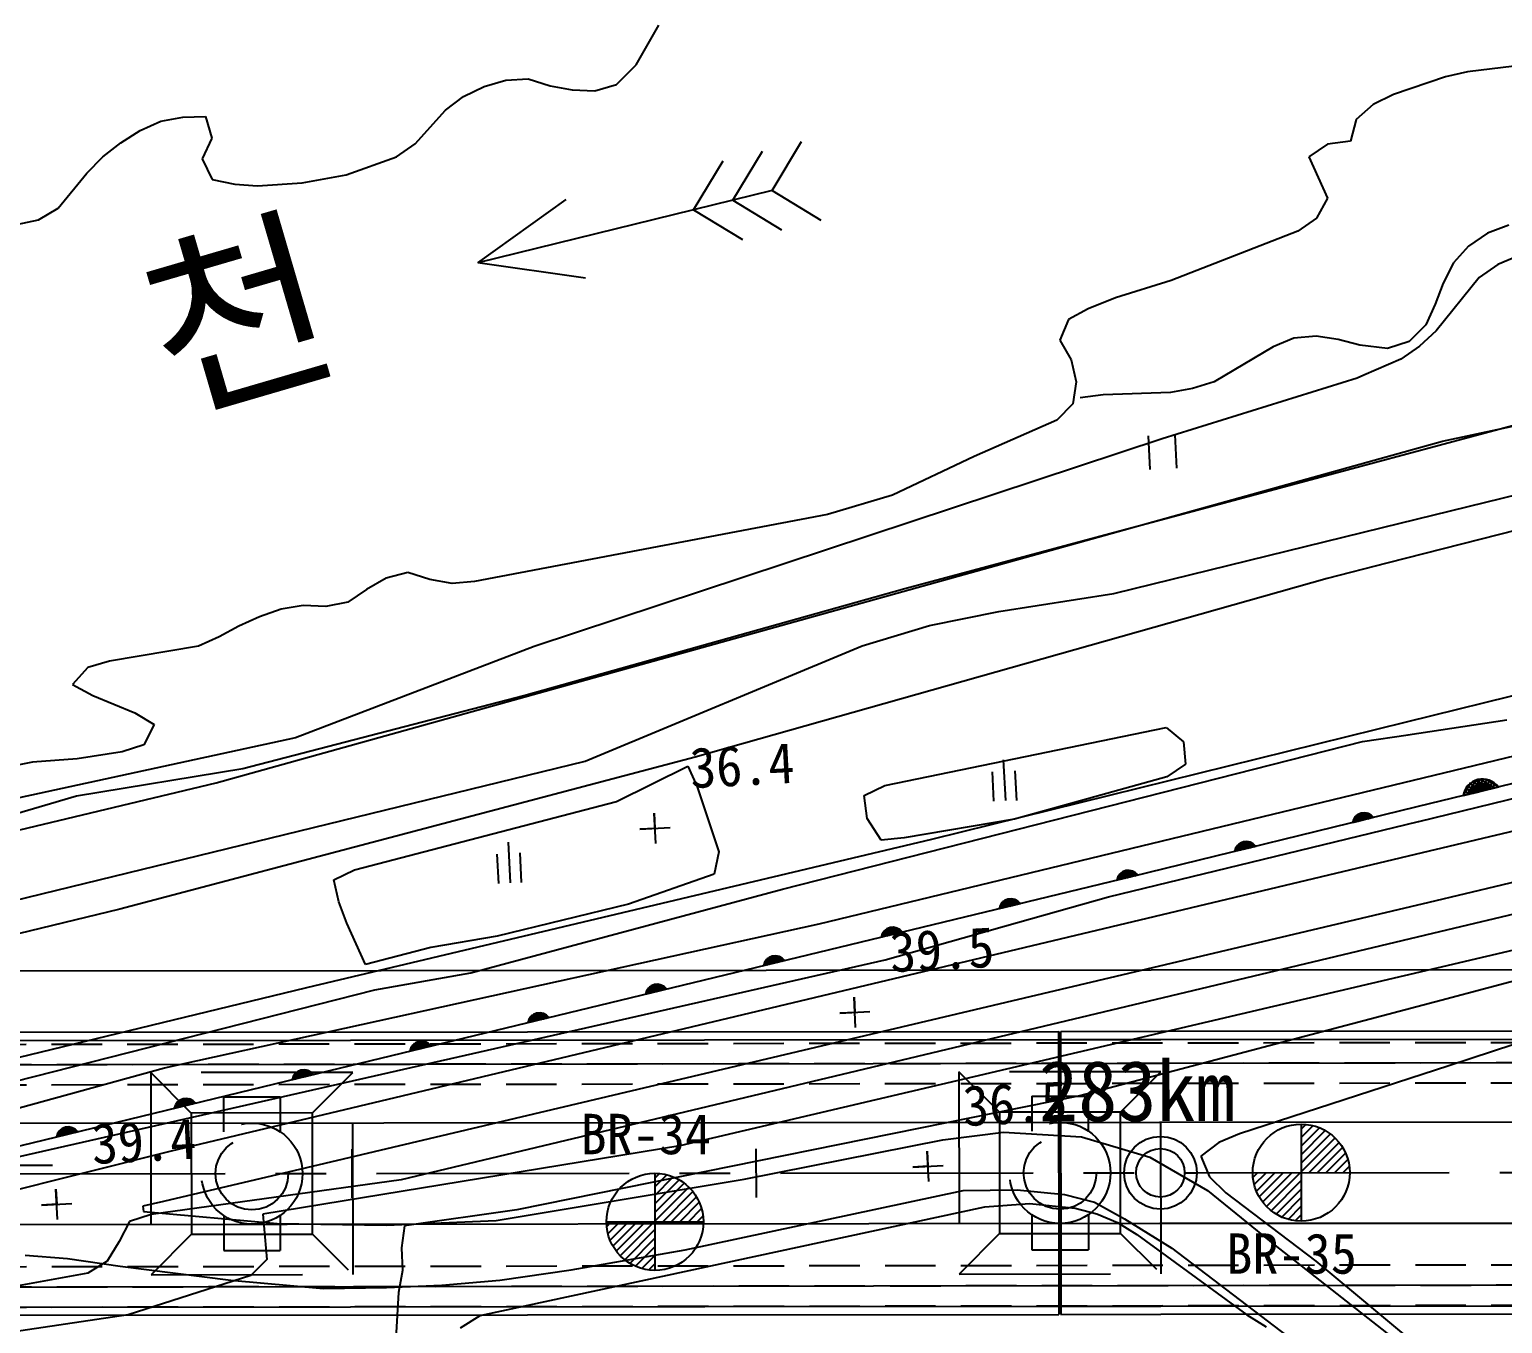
# Model space of a CAD drawing. Header units: millimetres. Extents: x 13158 to 13954, y 1103 to 1807.
# Drawn here: x 13686.3 to 13759.2, y 1468.4 to 1532.4 of the extents above; entities that cross this region are included whole.
import ezdxf
from ezdxf.xclip import XClip

# ---------------------------------------------------------------- set-up
doc = ezdxf.new("R2010")
doc.units = ezdxf.units.MM
doc.header["$LTSCALE"] = 10
doc.header["$MEASUREMENT"] = 0
doc.header["$XCLIPFRAME"] = 2
for name, pattern in [('CENTER', [2, 1.25, -0.25, 0.25, -0.25]), ('DASHED2', [0.375, 0.25, -0.125]), ('HIDDEN', [0.375, 0.25, -0.125])]:
    doc.linetypes.add(name, pattern=pattern)
for name, color, linetype in [('TN-CABL', 4, 'Continuous'), ('TZ-BASE', 253, 'Continuous'), ('TZ-CABL', 4, 'Continuous')]:
    doc.layers.add(name, color=color, linetype=linetype)
doc.styles.get("Standard").update_dxf_attribs({"font": 'GulimChe.ttf'})
doc.linetypes.add('ZIGZAG', pattern='A,0.0001,-0.2,[131,ltypeshp.shx,S=0.2,R=0,X=-0.2,Y=0],-0.4,[131,ltypeshp.shx,S=0.2,R=180,X=0.2,Y=0],-0.2', length=0.8001)
doc.dimstyles.get("Standard").update_dxf_attribs({"dimtxt": 0.18, "dimasz": 0.18, "dimexe": 0.18, "dimexo": 0.0625, "dimgap": 0.09, "dimtad": 0, "dimtih": 1, "dimtoh": 1, "dimdec": 4, "dimzin": 0, "dimdsep": 46, "dimtxsty": 'Standard', "dimcen": 0.09, "dimadec": 0, "dimazin": 0, "dimtfac": 1, "dimtdec": 4, "dimtofl": 0, "dimtmove": 0, "dimatfit": 3, "dimfxl": 0, "dimtolj": 1, "dimtzin": 0, "dimarcsym": 0})

# ---------------------------------------------------------------- blocks, each defined once
blk = doc.blocks.new('JD-DGDHG')
at = {"layer": 'TZ-BASE'}
for p, q in [((512.532, 19.864, 38), (699.423, 64.967, 38)), ((474.043, 55.253, 33), (475.176, 57.214, 33)), ((527.684, 56.443, 33), (515.199, 54.903, 33)), ((473.084, 54.279, 33), (474.043, 55.253, 33)), ((515.199, 54.903, 33), (514.114, 54.657, 33)), ((465.502, 53.678, 33), (466.518, 54.176, 33)), ((466.518, 54.176, 33), (467.594, 54.494, 33)), ((467.594, 54.494, 33), (468.702, 54.556, 33)), ((468.702, 54.556, 33), (469.786, 54.207, 33)), ((469.786, 54.207, 33), (470.888, 54.008, 33)), ((470.888, 54.008, 33), (472.009, 53.961, 33)), ((472.009, 53.961, 33), (473.084, 54.279, 33)), ((514.114, 54.657, 33), (511.545, 53.783, 33)), ((464.617, 53.011, 33), (465.502, 53.678, 33)), ((510.528, 53.286, 33), (509.69, 52.55, 33)), ((511.545, 53.783, 33), (510.528, 53.286, 33)), ((450.522, 52.462, 33), (451.611, 52.671, 33)), ((451.611, 52.671, 33), (452.724, 52.697, 33)), ((452.724, 52.697, 33), (453.042, 51.621, 33)), ((463.113, 51.339, 33), (464.617, 53.011, 33)), ((509.69, 52.55, 33), (509.414, 51.476, 33)), ((448.535, 51.399, 33), (449.501, 52.002, 33)), ((449.501, 52.002, 33), (450.522, 52.462, 33)), ((447.655, 50.696, 33), (448.535, 51.399, 33)), ((453.042, 51.621, 33), (452.574, 50.596, 33)), ((462.188, 50.704, 33), (463.113, 51.339, 33)), ((480.774, 49.034), (482.238, 51.453)), ((508.278, 51.335, 33), (507.353, 50.701, 33)), ((508.644, 51.381, 33), (508.278, 51.335, 33)), ((509.414, 51.476, 33), (508.644, 51.381, 33)), ((676.404, 51.148, 39), (513.468, 12.279, 39)), ((446.862, 49.893, 33), (447.655, 50.696, 33)), ((452.574, 50.596, 33), (453.07, 49.58, 33)), ((459.697, 49.803, 33), (462.188, 50.704, 33)), ((476.889, 48.079), (478.354, 50.498)), ((478.831, 48.556), (480.296, 50.976)), ((507.353, 50.701, 33), (508.274, 48.658, 33)), ((445.44, 48.156, 33), (446.862, 49.893, 33)), ((457.514, 49.422, 33), (459.697, 49.803, 33)), ((453.07, 49.58, 33), (454.178, 49.345, 33)), ((454.178, 49.345, 33), (455.304, 49.26, 33)), ((455.304, 49.26, 33), (457.514, 49.422, 33)), ((480.774, 49.034), (466.207, 45.452)), ((480.774, 49.034), (483.193, 47.569)), ((679.141, 49.443, 38), (513.679, 10.57, 38)), ((444.47, 47.589, 33), (445.44, 48.156, 33)), ((466.207, 45.452), (470.585, 48.588)), ((478.831, 48.556), (481.251, 47.091)), ((508.274, 48.658, 33), (507.728, 47.662, 33)), ((443.384, 47.345, 33), (444.47, 47.589, 33)), ((476.889, 48.079), (479.309, 46.614)), ((507.728, 47.662, 33), (506.802, 47.027, 33)), ((506.802, 47.027, 33), (500.525, 44.58, 33)), ((516.183, 46.921, 34), (515.258, 46.286, 34)), ((517.25, 47.313, 34), (516.183, 46.921, 34)), ((515.258, 46.286, 34), (514.506, 45.45, 34)), ((471.54, 44.704), (466.207, 45.452)), ((514.506, 45.45, 34), (513.997, 44.458, 34)), ((516.706, 45.373, 34), (515.781, 44.739, 34)), ((517.731, 45.797, 34), (516.706, 45.373, 34)), ((500.525, 44.58, 33), (497.769, 43.719, 33)), ((510.991, 32.359, 36), (562.806, 45.091, 36)), ((515.781, 44.739, 34), (513.656, 42.098, 34)), ((513.997, 44.458, 34), (513.606, 43.406, 34)), ((496.423, 43.182, 33), (495.447, 42.653, 33)), ((497.769, 43.719, 33), (496.423, 43.182, 33)), ((513.606, 43.406, 34), (513.138, 42.382, 34)), ((495.447, 42.653, 33), (495.016, 41.633, 33)), ((513.138, 42.382, 34), (512.308, 41.573, 34)), ((495.016, 41.633, 33), (495.581, 40.662, 33)), ((506.602, 41.724, 34), (505.576, 41.3, 34)), ((507.705, 41.823, 34), (506.602, 41.724, 34)), ((508.803, 41.661, 34), (507.705, 41.823, 34)), ((509.878, 41.384, 34), (508.803, 41.661, 34)), ((512.308, 41.573, 34), (511.237, 41.218, 34)), ((513.656, 42.098, 34), (512.823, 41.327, 34)), ((505.576, 41.3, 34), (502.667, 39.566, 34)), ((511.237, 41.218, 34), (509.877, 41.385, 34)), ((512.823, 41.327, 34), (511.898, 40.692, 34)), ((513.96, 36.638, 35), (535.24, 41.2, 35)), ((495.581, 40.662, 33), (495.827, 39.577, 33)), ((511.898, 40.692, 34), (510.061, 39.894, 34)), ((510.594, 35.574, 34.033), (529.054, 40.516, 34.033)), ((495.827, 39.577, 33), (495.665, 38.479, 33)), ((509.747, 39.758, 34), (500.089, 36.744, 34)), ((502.667, 39.566, 34), (501.592, 39.247, 34)), ((510.061, 39.894, 34), (509.747, 39.758, 34)), ((497.171, 38.925, 34), (496.035, 38.785, 34)), ((500.502, 39.039, 34), (497.171, 38.925, 34)), ((501.592, 39.247, 34), (500.502, 39.039, 34)), ((495.665, 38.479, 33), (494.872, 37.675, 33)), ((494.872, 37.675, 33), (490.783, 35.869, 33)), ((537.483, 37.281, 35.989), (511.208, 30.598, 35.989)), ((500.089, 36.744, 34), (469.002, 26.473, 34)), ((499.492, 35.229, 34.052), (499.403, 36.9, 34.052)), ((500.713, 36.947, 34.052), (500.801, 35.299, 34.052)), ((510.579, 35.696, 35), (513.96, 36.638, 35)), ((490.783, 35.869, 33), (486.743, 33.958, 33)), ((453.266, 19.736, 35), (510.579, 35.696, 35)), ((487.35, 29.35, 34.033), (510.594, 35.573, 34.033)), ((486.743, 33.958, 33), (483.515, 33.003, 33)), ((483.515, 33.003, 33), (466.044, 29.695, 33)), ((594.031, 33.292, 37.907), (516.891, 14.668, 37.907)), ((497.693, 29.092, 36), (510.991, 32.359, 36)), ((462.755, 30.144, 33), (461.674, 29.862, 33)), ((463.839, 29.795, 33), (462.755, 30.144, 33)), ((511.208, 30.599, 35.989), (508.254, 29.847, 35.989)), ((460.703, 29.297, 33), (459.778, 28.662, 33)), ((461.674, 29.862, 33), (460.703, 29.297, 33)), ((464.941, 29.596, 33), (463.839, 29.795, 33)), ((466.044, 29.695, 33), (464.941, 29.596, 33)), ((468.488, 24.049, 34.033), (487.35, 29.35, 34.033)), ((508.254, 29.847, 35.989), (476.966, 21.005, 35.989)), ((457.568, 28.5, 33), (456.473, 28.328, 33)), ((458.689, 28.453, 33), (457.568, 28.5, 33)), ((459.778, 28.662, 33), (458.689, 28.453, 33)), ((492.007, 28.203, 36), (497.693, 29.092, 36)), ((512.784, 17.826, 39), (559.099, 29.105, 39)), ((455.406, 27.937, 33), (454.385, 27.476, 33)), ((456.473, 28.328, 33), (455.406, 27.937, 33)), ((488.562, 27.516, 36), (492.007, 28.203, 36)), ((454.385, 27.476, 33), (453.41, 26.947, 33)), ((485.232, 26.51, 36), (488.562, 27.516, 36)), ((452.388, 26.486, 33), (447.981, 25.757, 33)), ((453.41, 26.947, 33), (452.388, 26.486, 33)), ((469.002, 26.473, 34), (457.189, 21.966, 34)), ((471.523, 20.803, 36), (485.232, 26.51, 36)), ((546.472, 26.793, 38.921), (512.696, 18.538, 38.921)), ((447.981, 25.757, 33), (446.905, 25.438, 33)), ((446.905, 25.438, 33), (446.153, 24.601, 33)), ((512.177, 22.747, 35.564), (523.324, 25.498, 35.564)), ((446.153, 24.601, 33), (447.15, 24.055, 33)), ((447.15, 24.055, 33), (449.226, 23.196, 33)), ((454.584, 20.438, 34.033), (468.488, 24.049, 34.033)), ((449.226, 23.196, 33), (450.191, 22.61, 33)), ((450.191, 22.61, 33), (449.681, 21.617, 33)), ((488.693, 16.95, 35.564), (512.177, 22.747, 35.564)), ((512.255, 22.109, 37), (517.151, 22.841, 37)), ((457.189, 21.966, 34), (440.621, 18.358, 34)), ((486.359, 19.599, 36), (500.279, 22.47, 36)), ((500.279, 22.47, 36), (501.147, 21.759, 36)), ((510.002, 21.771, 37), (512.256, 22.108, 37)), ((448.61, 21.262, 33), (446.385, 20.913, 33)), ((449.681, 21.617, 33), (448.61, 21.262, 33)), ((481.297, 14.471, 37), (510.002, 21.771, 37)), ((501.147, 21.759, 36), (501.246, 20.655, 36)), ((444.175, 20.752, 33), (435.468, 19.009, 33)), ((443.216, 13.887, 36), (471.523, 20.803, 36)), ((446.385, 20.913, 33), (444.175, 20.752, 33)), ((446.35, 19.087, 34.033), (454.584, 20.438, 34.033)), ((476.966, 21.005, 35.989), (448.491, 13.479, 35.989)), ((473.073, 18.816, 36), (476.614, 20.553, 36)), ((476.614, 20.553, 36), (477.074, 19.532, 36)), ((492.223, 20.865, 36.8), (492.33, 18.855, 36.8)), ((501.246, 20.655, 36), (500.32, 20.021, 36)), ((441.034, 16.812, 35), (453.266, 19.736, 35)), ((483.105, 12.762, 38), (512.532, 19.864, 38)), ((491.666, 20.269, 36.8), (491.743, 18.824, 36.8)), ((500.32, 20.021, 36), (492.771, 17.937, 36)), ((492.895, 18.863, 36.8), (492.817, 20.33, 36.8)), ((515.354, 19.724, 38.921), (514.98, 19.108, 38.921)), ((515.615, 19.864, 38.921), (515.178, 19.145, 38.921)), ((515.319, 19.696, 38.921), (515.926, 19.328, 38.921)), ((515.82, 19.913, 38.921), (515.385, 19.196, 38.921)), ((515.454, 19.79, 38.921), (516.132, 19.378, 38.921)), ((515.999, 19.919, 38.921), (515.591, 19.246, 38.921)), ((515.618, 19.866, 38.921), (516.338, 19.429, 38.921)), ((516.161, 19.896, 38.921), (515.797, 19.296, 38.921)), ((515.828, 19.914, 38.921), (516.544, 19.479, 38.921)), ((516.308, 19.849, 38.921), (516.003, 19.347, 38.921)), ((516.139, 19.901, 38.921), (516.698, 19.561, 38.921)), ((516.443, 19.782, 38.921), (516.209, 19.397, 38.921)), ((516.565, 19.695, 38.921), (516.415, 19.447, 38.921)), ((426.902, 13.417, 34.033), (446.35, 19.087, 34.033)), ((477.074, 19.532, 36), (478.14, 16.318, 36)), ((485.342, 19.103, 36), (486.359, 19.599, 36)), ((485.482, 17.968, 36), (485.342, 19.103, 36)), ((516.727, 19.524, 38.921), (514.978, 19.096, 38.921)), ((514.998, 19.19, 38.921), (515.102, 19.126, 38.921)), ((515.048, 19.335, 38.921), (515.308, 19.177, 38.921)), ((515.118, 19.467, 38.921), (515.514, 19.227, 38.921)), ((515.208, 19.588, 38.921), (515.72, 19.277, 38.921)), ((516.378, 19.438, 38.921), (515.328, 19.182, 38.921)), ((515.554, 19.558, 38.921), (515.33, 19.189, 38.921)), ((515.34, 19.238, 38.921), (515.402, 19.2, 38.921)), ((515.37, 19.325, 38.921), (515.526, 19.23, 38.921)), ((515.412, 19.405, 38.921), (515.65, 19.26, 38.921)), ((515.71, 19.643, 38.921), (515.448, 19.211, 38.921)), ((515.466, 19.477, 38.921), (515.773, 19.291, 38.921)), ((515.533, 19.542, 38.921), (515.897, 19.321, 38.921)), ((515.834, 19.672, 38.921), (515.572, 19.241, 38.921)), ((515.614, 19.598, 38.921), (516.021, 19.351, 38.921)), ((515.941, 19.676, 38.921), (515.696, 19.272, 38.921)), ((515.712, 19.643, 38.921), (516.144, 19.381, 38.921)), ((516.038, 19.662, 38.921), (515.819, 19.302, 38.921)), ((515.838, 19.673, 38.921), (516.268, 19.411, 38.921)), ((516.126, 19.634, 38.921), (515.943, 19.332, 38.921)), ((516.025, 19.664, 38.921), (516.36, 19.461, 38.921)), ((516.207, 19.593, 38.921), (516.067, 19.362, 38.921)), ((516.281, 19.541, 38.921), (516.19, 19.393, 38.921)), ((516.347, 19.477, 38.921), (516.314, 19.423, 38.921)), ((516.676, 19.588, 38.921), (516.621, 19.498, 38.921)), ((460.109, 15.432, 36), (473.073, 18.816, 36)), ((512.695, 18.539, 38.921), (498.551, 15.082, 38.921)), ((510.005, 18.248, 38.921), (509.743, 17.817, 38.921)), ((510.112, 18.251, 38.921), (509.867, 17.848, 38.921)), ((510.209, 18.237, 38.921), (509.991, 17.878, 38.921)), ((510.009, 18.248, 38.921), (510.439, 17.987, 38.921)), ((510.196, 18.24, 38.921), (510.532, 18.037, 38.921)), ((512.974, 16.286, 35.638), (521.532, 18.326, 35.638)), ((474.232, 17.439, 36.408), (475.73, 17.519, 36.408)), ((475.02, 16.73, 36.408), (474.941, 18.228, 36.408)), ((474.941, 18.228, 36.408), (474.981, 17.479, 36.408)), ((486.171, 16.9, 36), (485.482, 17.968, 36)), ((492.771, 17.937, 36), (487.311, 17.003, 36)), ((497.43, 14.088, 39), (512.783, 17.826, 39)), ((510.549, 18.014, 38.921), (509.5, 17.758, 38.921)), ((509.725, 18.134, 38.921), (509.501, 17.765, 38.921)), ((509.511, 17.814, 38.921), (509.574, 17.776, 38.921)), ((509.541, 17.901, 38.921), (509.697, 17.806, 38.921)), ((509.584, 17.98, 38.921), (509.821, 17.836, 38.921)), ((509.882, 18.219, 38.921), (509.62, 17.787, 38.921)), ((509.638, 18.053, 38.921), (509.945, 17.867, 38.921)), ((509.704, 18.118, 38.921), (510.068, 17.897, 38.921)), ((509.785, 18.174, 38.921), (510.192, 17.927, 38.921)), ((509.884, 18.219, 38.921), (510.316, 17.957, 38.921)), ((510.297, 18.21, 38.921), (510.114, 17.908, 38.921)), ((510.378, 18.169, 38.921), (510.238, 17.938, 38.921)), ((510.452, 18.117, 38.921), (510.362, 17.968, 38.921)), ((510.518, 18.053, 38.921), (510.485, 17.999, 38.921)), ((457.743, 9.601, 35.564), (488.693, 16.95, 35.564)), ((467.708, 16.8, 36.8), (467.815, 14.79, 36.8)), ((474.981, 17.479, 36.408), (474.232, 17.439, 36.408)), ((487.311, 17.003, 36), (486.171, 16.9, 36)), ((504.053, 16.794, 38.921), (503.791, 16.362, 38.921)), ((504.176, 16.823, 38.921), (503.915, 16.392, 38.921)), ((504.284, 16.826, 38.921), (504.038, 16.422, 38.921)), ((504.055, 16.794, 38.921), (504.487, 16.532, 38.921)), ((504.38, 16.812, 38.921), (504.162, 16.453, 38.921)), ((504.181, 16.823, 38.921), (504.611, 16.562, 38.921)), ((504.469, 16.784, 38.921), (504.286, 16.483, 38.921)), ((504.367, 16.815, 38.921), (504.703, 16.611, 38.921)), ((451.044, 1.526, 35.638), (512.973, 16.286, 35.638)), ((467.151, 16.205, 36.8), (467.228, 14.759, 36.8)), ((468.38, 14.798, 36.8), (468.302, 16.266, 36.8)), ((478.14, 16.318, 36), (477.905, 15.211, 36)), ((504.72, 16.589, 38.921), (503.671, 16.333, 38.921)), ((503.897, 16.709, 38.921), (503.672, 16.34, 38.921)), ((503.683, 16.389, 38.921), (503.745, 16.351, 38.921)), ((503.713, 16.476, 38.921), (503.869, 16.381, 38.921)), ((503.755, 16.555, 38.921), (503.992, 16.411, 38.921)), ((503.809, 16.628, 38.921), (504.116, 16.441, 38.921)), ((503.876, 16.693, 38.921), (504.24, 16.472, 38.921)), ((503.956, 16.749, 38.921), (504.363, 16.502, 38.921)), ((504.55, 16.744, 38.921), (504.409, 16.513, 38.921)), ((504.623, 16.692, 38.921), (504.533, 16.543, 38.921)), ((504.689, 16.628, 38.921), (504.657, 16.574, 38.921)), ((459.092, 14.935, 36), (460.109, 15.432, 36)), ((498.225, 15.371, 38.921), (497.962, 14.94, 38.921)), ((498.348, 15.4, 38.921), (498.086, 14.97, 38.921)), ((498.128, 15.326, 38.921), (498.535, 15.078, 38.921)), ((498.456, 15.403, 38.921), (498.21, 15, 38.921)), ((498.227, 15.372, 38.921), (498.658, 15.108, 38.921)), ((498.553, 15.389, 38.921), (498.333, 15.03, 38.921)), ((498.353, 15.4, 38.921), (498.782, 15.138, 38.921)), ((498.641, 15.361, 38.921), (498.457, 15.06, 38.921)), ((498.54, 15.392, 38.921), (498.875, 15.187, 38.921)), ((498.722, 15.32, 38.921), (498.581, 15.089, 38.921)), ((498.551, 15.082, 38.921), (456.752, 4.981, 38.921)), ((459.337, 13.849, 36), (459.092, 14.935, 36)), ((477.905, 15.211, 36), (473.665, 13.722, 36)), ((498.892, 15.165, 38.921), (497.842, 14.911, 38.921)), ((498.069, 15.287, 38.921), (497.843, 14.918, 38.921)), ((497.854, 14.967, 38.921), (497.916, 14.929, 38.921)), ((497.884, 15.054, 38.921), (498.04, 14.959, 38.921)), ((497.926, 15.133, 38.921), (498.164, 14.989, 38.921)), ((497.981, 15.206, 38.921), (498.287, 15.019, 38.921)), ((498.048, 15.27, 38.921), (498.411, 15.048, 38.921)), ((498.795, 15.268, 38.921), (498.704, 15.119, 38.921)), ((498.861, 15.203, 38.921), (498.828, 15.149, 38.921)), ((516.891, 14.668, 37.907), (513.279, 13.814, 37.907)), ((465.871, 10.335, 37), (481.297, 14.471, 37)), ((486.373, 10.975, 39), (497.43, 14.088, 39)), ((492.237, 13.877, 38.921), (492.012, 13.508, 38.921)), ((492.394, 13.961, 38.921), (492.131, 13.53, 38.921)), ((492.216, 13.86, 38.921), (492.58, 13.638, 38.921)), ((492.517, 13.989, 38.921), (492.254, 13.56, 38.921)), ((492.297, 13.916, 38.921), (492.703, 13.668, 38.921)), ((492.624, 13.993, 38.921), (492.378, 13.59, 38.921)), ((492.396, 13.961, 38.921), (492.827, 13.698, 38.921)), ((492.721, 13.979, 38.921), (492.502, 13.619, 38.921)), ((492.521, 13.99, 38.921), (492.951, 13.728, 38.921)), ((492.81, 13.95, 38.921), (492.626, 13.649, 38.921)), ((492.708, 13.981, 38.921), (493.043, 13.777, 38.921)), ((492.89, 13.91, 38.921), (492.749, 13.679, 38.921)), ((492.964, 13.858, 38.921), (492.873, 13.709, 38.921)), ((448.491, 13.479, 35.989), (429.146, 8.787, 35.989)), ((513.279, 13.814, 37.907), (457.728, 0.679, 37.907)), ((459.729, 12.783, 36), (459.337, 13.849, 36)), ((473.665, 13.722, 36), (467.169, 12.139, 36)), ((493.06, 13.754, 38.921), (492.011, 13.501, 38.921)), ((492.022, 13.557, 38.921), (492.085, 13.519, 38.921)), ((492.053, 13.644, 38.921), (492.208, 13.549, 38.921)), ((492.095, 13.723, 38.921), (492.332, 13.578, 38.921)), ((492.149, 13.795, 38.921), (492.456, 13.608, 38.921)), ((493.03, 13.793, 38.921), (492.997, 13.739, 38.921)), ((450.7, 5.636, 38), (483.105, 12.762, 38)), ((460.651, 10.741, 36), (459.729, 12.783, 36)), ((486.405, 12.467, 38.921), (486.179, 12.098, 38.921)), ((486.561, 12.551, 38.921), (486.298, 12.12, 38.921)), ((486.384, 12.451, 38.921), (486.747, 12.229, 38.921)), ((486.685, 12.58, 38.921), (486.422, 12.15, 38.921)), ((486.465, 12.507, 38.921), (486.871, 12.259, 38.921)), ((486.792, 12.583, 38.921), (486.546, 12.18, 38.921)), ((486.563, 12.552, 38.921), (486.994, 12.289, 38.921)), ((486.889, 12.569, 38.921), (486.669, 12.21, 38.921)), ((486.689, 12.581, 38.921), (487.118, 12.319, 38.921)), ((486.977, 12.541, 38.921), (486.793, 12.24, 38.921)), ((486.876, 12.572, 38.921), (487.211, 12.368, 38.921)), ((487.058, 12.501, 38.921), (486.917, 12.27, 38.921)), ((487.131, 12.448, 38.921), (487.041, 12.3, 38.921)), ((513.469, 12.279, 39), (462.419, 0.1, 39)), ((467.169, 12.139, 36), (463.891, 11.587, 36)), ((487.228, 12.345, 38.921), (486.178, 12.091, 38.921)), ((486.19, 12.147, 38.921), (486.252, 12.109, 38.921)), ((486.22, 12.234, 38.921), (486.376, 12.139, 38.921)), ((486.263, 12.314, 38.921), (486.5, 12.169, 38.921)), ((486.317, 12.386, 38.921), (486.623, 12.199, 38.921)), ((487.197, 12.384, 38.921), (487.164, 12.33, 38.921)), ((442.865, 1.101, 39), (486.373, 10.975, 39)), ((463.891, 11.587, 36), (460.651, 10.741, 36)), ((480.572, 11.058, 38.921), (480.347, 10.689, 38.921)), ((480.729, 11.142, 38.921), (480.466, 10.711, 38.921)), ((480.484, 10.977, 38.921), (480.791, 10.79, 38.921)), ((480.551, 11.042, 38.921), (480.915, 10.82, 38.921)), ((480.852, 11.171, 38.921), (480.59, 10.741, 38.921)), ((480.632, 11.098, 38.921), (481.038, 10.85, 38.921)), ((480.959, 11.174, 38.921), (480.713, 10.771, 38.921)), ((480.731, 11.143, 38.921), (481.162, 10.879, 38.921)), ((481.056, 11.16, 38.921), (480.837, 10.801, 38.921)), ((480.857, 11.171, 38.921), (481.286, 10.909, 38.921)), ((481.145, 11.132, 38.921), (480.961, 10.831, 38.921)), ((481.043, 11.163, 38.921), (481.378, 10.958, 38.921)), ((481.225, 11.091, 38.921), (481.084, 10.861, 38.921)), ((481.299, 11.039, 38.921), (481.208, 10.891, 38.921)), ((481.365, 10.974, 38.921), (481.332, 10.92, 38.921)), ((522.486, 11.241, 37), (513.876, 8.969, 37)), ((461.109, 9.486, 37), (465.871, 10.335, 37)), ((513.678, 10.57, 38), (476.217, 1.77, 38)), ((481.396, 10.936, 38.921), (480.346, 10.682, 38.921)), ((480.357, 10.738, 38.921), (480.42, 10.7, 38.921)), ((480.388, 10.825, 38.921), (480.543, 10.73, 38.921)), ((480.43, 10.905, 38.921), (480.667, 10.76, 38.921)), ((405.967, -4.539, 37), (461.109, 9.486, 37)), ((417.39, -0.172, 35.564), (457.743, 9.601, 35.564)), ((475.564, 9.527, 38.921), (474.514, 9.273, 38.921)), ((474.741, 9.649, 38.921), (474.515, 9.28, 38.921)), ((474.599, 9.495, 38.921), (474.836, 9.351, 38.921)), ((474.897, 9.733, 38.921), (474.634, 9.302, 38.921)), ((474.653, 9.568, 38.921), (474.959, 9.381, 38.921)), ((474.72, 9.632, 38.921), (475.083, 9.41, 38.921)), ((475.021, 9.762, 38.921), (474.758, 9.332, 38.921)), ((474.801, 9.688, 38.921), (475.207, 9.44, 38.921)), ((475.128, 9.765, 38.921), (474.882, 9.362, 38.921)), ((474.899, 9.734, 38.921), (475.331, 9.47, 38.921)), ((475.225, 9.751, 38.921), (475.005, 9.392, 38.921)), ((475.025, 9.762, 38.921), (475.454, 9.5, 38.921)), ((475.313, 9.723, 38.921), (475.129, 9.422, 38.921)), ((475.212, 9.754, 38.921), (475.547, 9.549, 38.921)), ((475.394, 9.682, 38.921), (475.253, 9.451, 38.921)), ((475.467, 9.63, 38.921), (475.377, 9.481, 38.921)), ((475.533, 9.565, 38.921), (475.5, 9.511, 38.921)), ((474.526, 9.329, 38.921), (474.588, 9.291, 38.921)), ((474.556, 9.416, 38.921), (474.712, 9.321, 38.921)), ((484.913, 7.626, 39.468), (484.834, 9.124, 39.468)), ((484.834, 9.124, 39.468), (484.873, 8.375, 39.468)), ((513.877, 8.969, 37), (496.008, 4.253, 37)), ((469.732, 8.117, 38.921), (468.682, 7.864, 38.921)), ((468.908, 8.24, 38.921), (468.683, 7.871, 38.921)), ((468.766, 8.086, 38.921), (469.003, 7.941, 38.921)), ((469.065, 8.324, 38.921), (468.802, 7.893, 38.921)), ((468.82, 8.158, 38.921), (469.127, 7.971, 38.921)), ((468.887, 8.223, 38.921), (469.251, 8.001, 38.921)), ((469.188, 8.352, 38.921), (468.926, 7.923, 38.921)), ((468.968, 8.279, 38.921), (469.374, 8.031, 38.921)), ((469.296, 8.356, 38.921), (469.049, 7.952, 38.921)), ((469.067, 8.324, 38.921), (469.498, 8.061, 38.921)), ((469.392, 8.342, 38.921), (469.173, 7.982, 38.921)), ((469.193, 8.353, 38.921), (469.622, 8.091, 38.921)), ((469.481, 8.313, 38.921), (469.297, 8.012, 38.921)), ((469.379, 8.344, 38.921), (469.714, 8.14, 38.921)), ((469.561, 8.273, 38.921), (469.42, 8.042, 38.921)), ((469.635, 8.221, 38.921), (469.544, 8.072, 38.921)), ((469.701, 8.156, 38.921), (469.668, 8.102, 38.921)), ((484.124, 8.335, 39.468), (485.622, 8.415, 39.468)), ((484.873, 8.375, 39.468), (484.124, 8.335, 39.468)), ((521.53, 8.103, 37), (514.275, 5.739, 37)), ((415.074, 7.365), (494.974, 7.435)), ((468.693, 7.92, 38.921), (468.756, 7.882, 38.921)), ((468.724, 8.007, 38.921), (468.879, 7.911, 38.921)), ((494.986, -6.564), (494.974, 7.435)), ((495.074, 7.435), (500.016, 7.44)), ((495.086, -6.564), (495.074, 7.435)), ((500.014, 7.44), (664.141, 7.585)), ((500.014, 7.439), (574.973, 7.506)), ((415.074, 6.965), (494.974, 7.035)), ((463.899, 6.708, 38.921), (462.849, 6.454, 38.921)), ((463.076, 6.83, 38.921), (462.85, 6.461, 38.921)), ((462.891, 6.597, 38.921), (463.047, 6.502, 38.921)), ((462.934, 6.677, 38.921), (463.171, 6.532, 38.921)), ((463.233, 6.914, 38.921), (462.969, 6.483, 38.921)), ((462.988, 6.749, 38.921), (463.294, 6.562, 38.921)), ((463.055, 6.814, 38.921), (463.418, 6.592, 38.921)), ((463.356, 6.943, 38.921), (463.093, 6.513, 38.921)), ((463.136, 6.87, 38.921), (463.542, 6.622, 38.921)), ((463.463, 6.946, 38.921), (463.217, 6.543, 38.921)), ((463.235, 6.915, 38.921), (463.666, 6.652, 38.921)), ((463.56, 6.932, 38.921), (463.341, 6.573, 38.921)), ((463.36, 6.944, 38.921), (463.789, 6.682, 38.921)), ((463.648, 6.904, 38.921), (463.464, 6.603, 38.921)), ((463.547, 6.935, 38.921), (463.882, 6.731, 38.921)), ((463.729, 6.864, 38.921), (463.588, 6.633, 38.921)), ((463.802, 6.811, 38.921), (463.712, 6.663, 38.921)), ((463.868, 6.747, 38.921), (463.835, 6.693, 38.921)), ((495.074, 7.035), (500.016, 7.04)), ((500.015, 7.04), (574.973, 7.106)), ((462.861, 6.51, 38.921), (462.923, 6.472, 38.921)), ((410.283, -5.491, 38), (450.7, 5.636, 38)), ((458.067, 5.299, 38.921), (457.017, 5.045, 38.921)), ((457.243, 5.421, 38.921), (457.018, 5.052, 38.921)), ((457.059, 5.188, 38.921), (457.215, 5.093, 38.921)), ((457.101, 5.268, 38.921), (457.338, 5.123, 38.921)), ((457.4, 5.505, 38.921), (457.137, 5.074, 38.921)), ((457.156, 5.34, 38.921), (457.462, 5.153, 38.921)), ((457.222, 5.405, 38.921), (457.586, 5.183, 38.921)), ((457.523, 5.534, 38.921), (457.261, 5.104, 38.921)), ((457.303, 5.461, 38.921), (457.709, 5.212, 38.921)), ((457.631, 5.537, 38.921), (457.384, 5.134, 38.921)), ((457.402, 5.506, 38.921), (457.833, 5.242, 38.921)), ((457.727, 5.523, 38.921), (457.508, 5.164, 38.921)), ((457.528, 5.534, 38.921), (457.957, 5.272, 38.921)), ((457.816, 5.495, 38.921), (457.632, 5.194, 38.921)), ((457.714, 5.526, 38.921), (458.049, 5.321, 38.921)), ((457.896, 5.454, 38.921), (457.755, 5.224, 38.921)), ((457.97, 5.402, 38.921), (457.879, 5.254, 38.921)), ((458.036, 5.337, 38.921), (458.003, 5.283, 38.921)), ((514.275, 5.738, 37), (503.912, 2.361, 37)), ((456.752, 4.981, 38.921), (418.82, -4.234, 38.921)), ((457.029, 5.101, 38.921), (457.091, 5.063, 38.921)), ((452.236, 3.884, 38.921), (451.187, 3.629, 38.921)), ((451.413, 4.006, 38.921), (451.188, 3.636, 38.921)), ((451.198, 3.685, 38.921), (451.261, 3.647, 38.921)), ((451.229, 3.772, 38.921), (451.384, 3.677, 38.921)), ((451.271, 3.852, 38.921), (451.508, 3.707, 38.921)), ((451.569, 4.09, 38.921), (451.307, 3.658, 38.921)), ((451.325, 3.924, 38.921), (451.632, 3.737, 38.921)), ((451.392, 3.989, 38.921), (451.756, 3.767, 38.921)), ((451.693, 4.119, 38.921), (451.431, 3.689, 38.921)), ((451.473, 4.045, 38.921), (451.879, 3.798, 38.921)), ((451.8, 4.122, 38.921), (451.554, 3.719, 38.921)), ((451.571, 4.09, 38.921), (452.003, 3.828, 38.921)), ((451.897, 4.108, 38.921), (451.678, 3.749, 38.921)), ((451.697, 4.119, 38.921), (452.127, 3.858, 38.921)), ((451.985, 4.08, 38.921), (451.802, 3.779, 38.921)), ((451.884, 4.111, 38.921), (452.219, 3.907, 38.921)), ((452.066, 4.04, 38.921), (451.925, 3.809, 38.921)), ((452.139, 3.987, 38.921), (452.049, 3.839, 38.921)), ((452.205, 3.923, 38.921), (452.173, 3.869, 38.921)), ((496.008, 4.253, 37), (468.137, -1.384, 37)), ((299.967, 2.763), (499.959, 2.94)), ((499.967, 2.94), (699.956, 3.116)), ((446.406, 2.468, 38.921), (445.357, 2.213, 38.921)), ((445.583, 2.589, 38.921), (445.358, 2.22, 38.921)), ((445.368, 2.269, 38.921), (445.431, 2.231, 38.921)), ((445.398, 2.356, 38.921), (445.554, 2.261, 38.921)), ((445.441, 2.436, 38.921), (445.678, 2.291, 38.921)), ((445.739, 2.673, 38.921), (445.477, 2.242, 38.921)), ((445.495, 2.508, 38.921), (445.802, 2.321, 38.921)), ((445.562, 2.573, 38.921), (445.925, 2.351, 38.921)), ((445.862, 2.703, 38.921), (445.6, 2.272, 38.921)), ((445.643, 2.629, 38.921), (446.049, 2.381, 38.921)), ((445.97, 2.706, 38.921), (445.724, 2.302, 38.921)), ((445.741, 2.674, 38.921), (446.173, 2.411, 38.921)), ((446.067, 2.692, 38.921), (445.848, 2.332, 38.921)), ((445.867, 2.703, 38.921), (446.296, 2.441, 38.921)), ((446.155, 2.664, 38.921), (445.971, 2.363, 38.921)), ((446.054, 2.695, 38.921), (446.389, 2.491, 38.921)), ((446.236, 2.623, 38.921), (446.095, 2.393, 38.921)), ((446.309, 2.571, 38.921), (446.219, 2.423, 38.921)), ((446.375, 2.507, 38.921), (446.343, 2.453, 38.921)), ((489.228, 2.074, 37.907), (492.23, 2.444, 37.907)), ((492.23, 2.444, 37.907), (496.087, 2.214, 37.907)), ((496.087, 2.214, 37.907), (499.48, 1.219, 37.907)), ((503.912, 2.361, 37), (502.886, 1.937, 37)), ((506.966, 2.847), (506.971, -1.953)), ((506.967, 2.606), (507.196, 2.836)), ((506.967, 2.182), (507.558, 2.774)), ((506.968, 1.757), (507.877, 2.669)), ((506.968, 1.333), (508.162, 2.529)), ((506.968, 0.909), (508.417, 2.361)), ((430.311, -3.67, 35.638), (451.044, 1.526, 35.638)), ((476.217, 1.77, 38), (455.57, -1.601, 38)), ((459.999, -0.795), (459.997, 1.605)), ((479.395, 0.117, 37.907), (489.228, 2.074, 37.907)), ((479.999, -0.777), (479.997, 1.623)), ((488.53, 0.011, 36.482), (488.45, 1.509, 36.482)), ((488.45, 1.509, 36.482), (488.49, 0.76, 36.482)), ((502.886, 1.937, 37), (502.002, 1.27, 37)), ((506.969, 0.485), (508.645, 2.165)), ((507.355, 0.447), (508.847, 1.942)), ((507.78, 0.448), (509.021, 1.692)), ((487.741, 0.72, 36.482), (489.239, 0.8, 36.482)), ((488.49, 0.76, 36.482), (487.741, 0.72, 36.482)), ((499.48, 1.219, 37.907), (502.324, -0.437, 37.907)), ((502.002, 1.27, 37), (502.426, 0.245, 37)), ((508.204, 0.448), (509.166, 1.412)), ((508.628, 0.449), (509.278, 1.1)), ((509.053, 0.449), (509.35, 0.747)), ((462.419, 0.1, 39), (450.036, -1.617, 39)), ((457.728, 0.679, 37.907), (450.647, -0.976, 37.907)), ((467.119, -1.918, 37.907), (479.395, 0.117, 37.907)), ((474.977, 0.414), (474.982, -4.386)), ((474.977, 0.173), (475.206, 0.403)), ((474.977, -0.251), (475.568, 0.341)), ((474.978, -0.675), (475.887, 0.236)), ((474.978, -1.1), (476.172, 0.097)), ((502.426, 0.245, 37), (503.23, -0.548, 37)), ((504.569, 0.444), (509.369, 0.449)), ((504.58, 0.215), (504.81, 0.445)), ((504.644, -0.147), (505.234, 0.445)), ((504.749, -0.466), (505.658, 0.446)), ((504.889, -0.75), (506.083, 0.446)), ((505.058, -1.005), (506.507, 0.446)), ((505.255, -1.233), (506.931, 0.447)), ((505.478, -1.434), (506.969, 0.06)), ((445.408, -1.865, 39.45), (445.328, -0.368, 39.45)), ((445.328, -0.368, 39.45), (445.368, -1.116, 39.45)), ((474.979, -1.524), (476.427, -0.072)), ((474.979, -1.948), (476.655, -0.268)), ((475.366, -1.986), (476.857, -0.491)), ((476.479, -3.365, 39.549), (490.243, -0.441, 39.549)), ((490.243, -0.441, 39.549), (492.916, -0.408, 39.549)), ((492.916, -0.408, 39.549), (495.25, -0.641, 39.549)), ((495.25, -0.641, 39.549), (496.745, -1.014, 39.549)), ((502.324, -0.437, 37.907), (505.67, -3.147, 37.907)), ((503.23, -0.548, 37), (507.7, -3.937, 37)), ((505.729, -1.608), (506.97, -0.364)), ((444.619, -1.156, 39.45), (446.117, -1.077, 39.45)), ((445.368, -1.116, 39.45), (444.619, -1.156, 39.45)), ((450.647, -0.976, 37.907), (449.635, -1.212, 37.907)), ((449.635, -1.212, 37.907), (449.667, -1.469, 37.907)), ((468.137, -1.384, 37), (462.589, -2.182, 37)), ((466.325, -6.625, 37), (491.308, -1.238, 37)), ((475.79, -1.985), (477.031, -0.741)), ((476.214, -1.985), (477.176, -1.021)), ((476.638, -1.984), (477.288, -1.333)), ((491.308, -1.238, 37), (493.519, -1.077, 37)), ((493.519, -1.077, 37), (495.78, -1.318, 37)), ((495.78, -1.318, 37), (496.854, -1.595, 37)), ((496.745, -1.014, 39.549), (498.222, -1.835, 39.549)), ((506.008, -1.752), (506.97, -0.788)), ((506.321, -1.864), (506.971, -1.212)), ((299.971, -2.237), (499.963, -2.06)), ((448.966, -1.972, 39), (448.457, -2.963, 39)), ((450.036, -1.617, 39), (448.966, -1.972, 39)), ((449.667, -1.469, 37.907), (456.283, -2.065, 37.907)), ((455.57, -1.601, 38), (455.772, -3.842, 38)), ((456.283, -2.065, 37.907), (461.682, -2.143, 37.907)), ((461.682, -2.143, 37.907), (467.119, -1.918, 37.907)), ((462.589, -2.182, 37), (462.427, -3.279, 37)), ((472.579, -1.988), (477.379, -1.984)), ((472.59, -2.218), (472.82, -1.988)), ((472.654, -2.58), (473.244, -1.988)), ((472.759, -2.898), (473.669, -1.987)), ((472.899, -3.183), (474.093, -1.987)), ((473.068, -3.438), (474.517, -1.986)), ((473.265, -3.666), (474.941, -1.986)), ((477.063, -1.984), (477.36, -1.686)), ((496.854, -1.595, 37), (497.874, -2.026, 37)), ((497.874, -2.026, 37), (498.839, -2.614, 37)), ((498.222, -1.835, 39.549), (500.558, -3.294, 39.549)), ((499.971, -2.06), (700, -1.884)), ((506.674, -1.935), (506.971, -1.637)), ((473.488, -3.867), (474.979, -2.373)), ((473.739, -4.041), (474.98, -2.797)), ((498.839, -2.614, 37), (504.273, -6.59, 37)), ((443.802, -3.642, 39.549), (445.902, -3.792, 39.549)), ((448.457, -2.963, 39), (447.871, -3.928, 39)), ((462.427, -3.279, 37), (462.49, -4.386, 37)), ((470.84, -4.358, 39.549), (476.479, -3.365, 39.549)), ((474.018, -4.185), (474.98, -3.221)), ((474.331, -4.297), (474.981, -3.645)), ((500.558, -3.294, 39.549), (515.16, -14.391, 39.549)), ((505.67, -3.147, 37.907), (516.41, -11.567, 37.907)), ((445.902, -3.792, 39.549), (448.514, -4.176, 39.549)), ((447.871, -3.928, 39), (446.904, -4.53, 39)), ((448.514, -4.176, 39.549), (453.991, -4.875, 39.549)), ((455.772, -3.842, 38), (454.981, -4.646, 38)), ((467.297, -4.87, 39.549), (470.84, -4.358, 39.549)), ((474.684, -4.368), (474.981, -4.07)), ((507.7, -3.937, 37), (516.356, -11.127, 37)), ((446.904, -4.53, 39), (433.608, -6.953, 39)), ((454.981, -4.646, 38), (448.905, -6.586, 38)), ((453.991, -4.875, 39.549), (458.574, -5.277, 39.549)), ((462.49, -4.386, 37), (462.292, -5.488, 37)), ((464.428, -5.112, 39.549), (467.297, -4.87, 39.549)), ((458.574, -5.277, 39.549), (461.691, -5.227, 39.549)), ((461.691, -5.227, 39.549), (464.428, -5.112, 39.549)), ((462.292, -5.488, 37), (462.161, -7.733, 37)), ((415.086, -6.235), (494.986, -6.164)), ((495.077, -6.564), (500.019, -6.56)), ((495.086, -6.164), (500.028, -6.16)), ((500.026, -6.16), (664.153, -6.015)), ((500.027, -6.56), (664.154, -6.415)), ((415.077, -6.635), (494.977, -6.564)), ((448.905, -6.586, 38), (439.021, -8.068, 38)), ((465.357, -7.228, 37), (466.325, -6.625, 37)), ((504.273, -6.59, 37), (505.238, -7.177, 37))]:
    blk.add_line(p, q, dxfattribs=at)
at = {"layer": 'TZ-BASE', "ltscale": 10}
blk.add_line((231.361, 10.246), (619.969, 10.597), dxfattribs=at)
at = {"layer": 'TZ-BASE', "linetype": 'DASHED2', "ltscale": 3}
for p, q in [((460.025, 5.405), (450.026, 5.396)), ((452.027, 3.398), (450.026, 5.396)), ((450.026, 5.396), (450.035, -4.604)), ((458.027, 3.403), (460.025, 5.405)), ((460.034, -4.595), (460.025, 5.405)), ((500.025, 5.44), (490.026, 5.431)), ((492.027, 3.433), (490.026, 5.431)), ((490.026, 5.431), (490.034, -4.569)), ((498.027, 3.438), (500.025, 5.44)), ((500.034, -4.56), (500.025, 5.44)), ((453.627, 4.199), (456.426, 4.201)), ((453.627, 4.199), (453.628, 2.47)), ((456.426, 4.201), (456.428, 2.473)), ((493.627, 4.234), (496.426, 4.237)), ((493.627, 4.234), (493.628, 2.506)), ((496.426, 4.237), (496.428, 2.508)), ((458.027, 3.403), (452.027, 3.398)), ((452.027, 3.398), (452.033, -2.602)), ((458.032, -2.597), (458.027, 3.403)), ((498.027, 3.438), (492.027, 3.433)), ((492.027, 3.433), (492.033, -2.567)), ((498.032, -2.562), (498.027, 3.438)), ((453.632, -1.672), (453.633, -3.401)), ((456.432, -1.67), (456.433, -3.398)), ((493.632, -1.637), (493.633, -3.365)), ((496.432, -1.634), (496.433, -3.363)), ((452.033, -2.602), (450.035, -4.604)), ((452.033, -2.602), (458.032, -2.597)), ((492.033, -2.567), (490.034, -4.569)), ((492.033, -2.567), (498.032, -2.562)), ((453.633, -3.401), (456.433, -3.398)), ((493.633, -3.365), (496.433, -3.363)), ((450.035, -4.604), (460.034, -4.595)), ((490.034, -4.569), (500.034, -4.56))]:
    blk.add_line(p, q, dxfattribs=at)
at = {"layer": 'TZ-BASE', "linetype": 'DASHED2'}
for p, q in [((458.032, -2.597), (460.034, -4.595)), ((498.032, -2.562), (500.034, -4.56))]:
    blk.add_line(p, q, dxfattribs=at)
at = {"layer": 'TZ-BASE', "linetype": 'CENTER'}
blk.add_lwpolyline([(-0.002, 0), (101.198, 0.089), (301.198, 0.266), (501.798, 0.442), (699.998, 0.617)], dxfattribs=at)
at = {"layer": 'TZ-BASE', "linetype": 'DASHED2', "ltscale": 3}
for centre, radius in [((495.03, 0.436), 2.5), ((455.03, 0.4), 2.5), ((455.03, 0.4), 1.8), ((495.03, 0.436), 1.8)]:
    blk.add_circle(centre, radius, dxfattribs=at)
at = {"layer": 'TZ-BASE'}
for centre, radius in [((499.998, 0.441), 1.8), ((506.969, 0.447), 2.4), ((499.998, 0.441), 1.2), ((474.979, -1.986), 2.4)]:
    blk.add_circle(centre, radius, dxfattribs=at)
for centre, radius, start, end in [((515.942, 18.946, 38.921), 0.975, 36.35261, 171.11288), ((515.906, 19.092, 38.921), 0.585, 36.35267, 171.11294), ((510.078, 17.667, 38.921), 0.585, 36.35267, 171.11294), ((504.249, 16.242, 38.921), 0.585, 36.35267, 171.11294), ((498.42, 14.819, 38.921), 0.585, 36.20467, 170.96494), ((492.588, 13.409, 38.921), 0.585, 36.20467, 170.96494), ((486.756, 12, 38.921), 0.585, 36.20467, 170.96494), ((480.923, 10.59, 38.921), 0.585, 36.20467, 170.96494), ((475.092, 9.181, 38.921), 0.585, 36.20467, 170.96494), ((469.26, 7.772, 38.921), 0.585, 36.20467, 170.96494), ((463.427, 6.363, 38.921), 0.585, 36.20467, 170.96494), ((457.595, 4.953, 38.921), 0.585, 36.20467, 170.96494), ((451.765, 3.538, 38.921), 0.585, 36.27367, 171.03394), ((445.935, 2.122, 38.921), 0.585, 36.27367, 171.03394)]:
    blk.add_arc(centre, radius, start, end, dxfattribs=at)
for s, height, rotation, p in [('남      천', 7.2, 16.29009, (415.57, 27.764)), ('36.4', 2, 3.03981, (476.764, 19.462, 37.121)), ('39.5', 2, 3.03981, (486.657, 10.357, 37.121)), ('283km', 3, 0.05051, (493.991, 2.992)), ('36.5', 2, 3.03981, (490.273, 2.743, 37.121)), ('39.4', 2, 3.03981, (447.151, 0.867, 37.121)), ('BR-34', 2, 359.99909, (471.296, 1.357, 37)), ('BR-35', 2, 359.99909, (503.262, -4.553, 37))]:
    blk.add_text(s, height=height, rotation=rotation, dxfattribs=at).set_placement(p)
blk = doc.blocks.new('JD-DFHD6DFH8')
at = {"layer": 'TZ-BASE'}
blk.add_leader([(420.44, 75.824), (445.096, 75.824)], dimstyle='Standard', override={"dimtxt": 3, "dimasz": 3, "dimexe": 2, "dimexo": 3, "dimgap": 1, "dimtad": 0, "dimtih": 0, "dimcen": 1, "dimaunit": 1, "dimadec": 8, "dimtix": 1, "dimtofl": 1, "dimtmove": 2, "dimtvp": 2}, dxfattribs=at)

msp = doc.modelspace()

# ---------------------------------------------------------------- linework, layer by layer
at = {"layer": 'TN-CABL', "linetype": 'ZIGZAG', "ltscale": 0.5}
for points in [[(13406.357, 1480.844), (13908.143, 1481.489)], [(13406.367, 1469.844), (13908.153, 1470.489)]]:
    msp.add_lwpolyline(points, dxfattribs=at)
at = {"layer": 'TZ-CABL', "linetype": 'HIDDEN'}
for points in [[(13406.102, 1481.844), (13908.395, 1482.49)], [(13406.357, 1480.844), (13908.143, 1481.489)], [(13406.105, 1479.844), (13908.398, 1480.49)], [(13406.112, 1470.844), (13908.405, 1471.49)], [(13406.367, 1469.844), (13908.153, 1470.489)], [(13406.115, 1468.844), (13908.408, 1469.49)]]:
    msp.add_lwpolyline(points, dxfattribs=at)

# ---------------------------------------------------------------- block references
at = {"layer": 'TZ-BASE'}
ref = msp.add_blockref('JD-DGDHG', (13242.241, 1475.407), dxfattribs=at)
XClip(ref).set_block_clipping_path([(-0.0683160481, 74.9999689185), (0.0639064394, -74.9999728055), (700.0636344835, -74.3829345312), (699.9314119962, 75.6170071928)])
msp.add_blockref('JD-DFHD6DFH8', (13242.305, 1400.407), dxfattribs=at)

doc.saveas('drawing.dxf')
